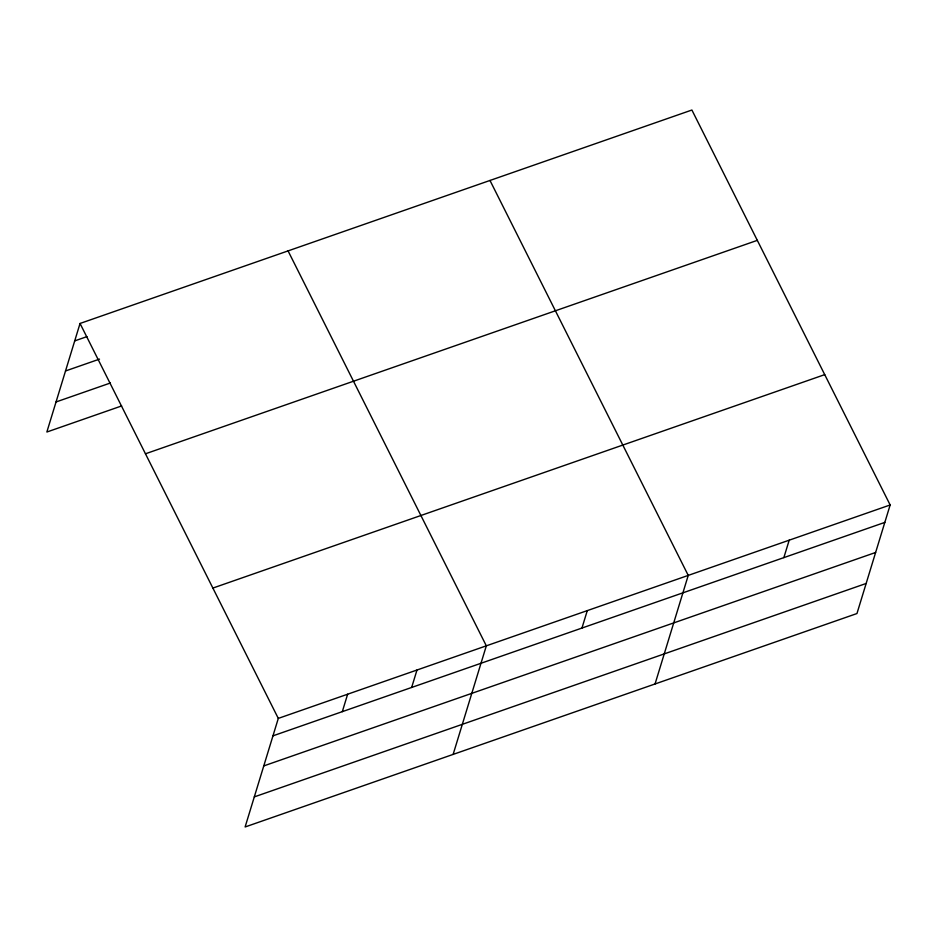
<?xml version="1.0" encoding="UTF-8"?>
<svg xmlns="http://www.w3.org/2000/svg" width="937" height="937" viewBox="0 0 937 937"><rect width="100%" height="100%" fill="white"/><g stroke="black" fill="none" stroke-linecap="round" stroke-linejoin="round"><path stroke-width="1.41" d="M80.043 323.464L278.301 718.398L245.107 826.973L856.957 613.536L890.15 504.973L691.893 110.027L80.043 323.464L46.85 432.027L121.634 405.944M342.31 711.651L347.639 694.212M411.659 687.453L416.988 670.025M453.133 754.402L486.326 645.839L288.069 250.893M581.959 628.048L587.288 610.619M655.045 683.975L688.238 575.4L489.981 180.454M783.859 557.62L789.2 540.18M74.714 340.892L86.954 336.629M65.52 370.97L99.509 359.117M56.044 401.961L110.437 382.987M145.469 453.789L757.319 240.352M212.875 588.073L824.724 374.636M278.301 718.398L890.15 504.973M272.972 735.838L884.821 522.401M263.777 765.916L875.626 552.479M254.302 796.895L866.151 583.47"/></g></svg>
